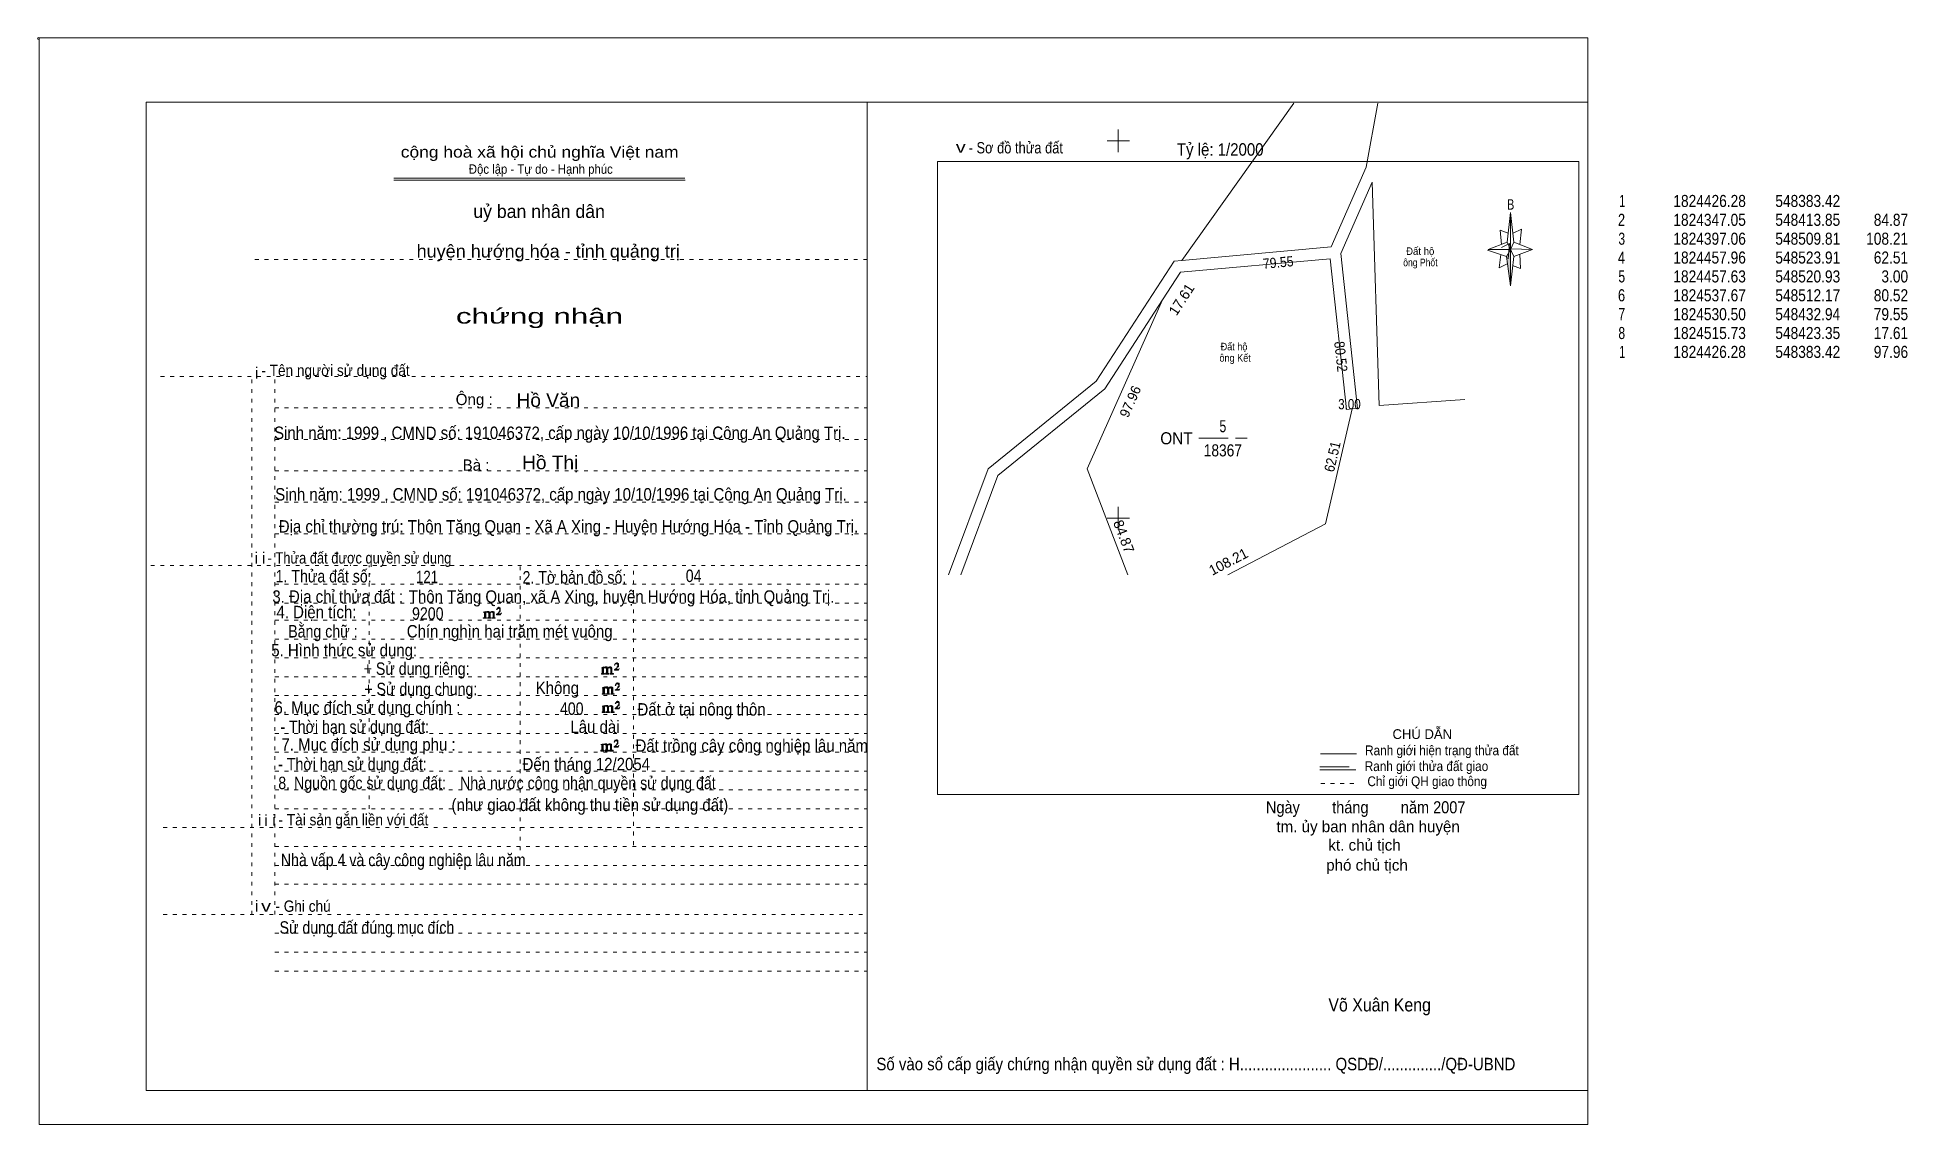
# Model space of a CAD drawing. Header units: centimetres. Extents: x -1.6 to 48, y -3.3 to 25.5.
import ezdxf
from ezdxf.enums import TextEntityAlignment as Align

# ---------------------------------------------------------------- set-up
doc = ezdxf.new("R2010")
doc.units = ezdxf.units.CM
doc.header["$LTSCALE"] = 0.13
doc.linetypes.add('DOTTED', pattern=[1.5, 0.3, -1.2])
doc.linetypes.add('LONG_DASHED', pattern=[7.5, 6, -1.5])
for name, color, linetype, lineweight in [('1', 7, 'DOTTED', 13), ('22', 7, 'Continuous', 13), ('33', 7, 'LONG_DASHED', 13), ('4', 7, 'Continuous', 13), ('5', 7, 'Continuous', 13), ('50', 7, 'Continuous', 13), ('63', 7, 'Continuous', 13)]:
    doc.layers.add(name, color=color, linetype=linetype, lineweight=lineweight)
for name, color, linetype in [('10', 7, 'Continuous'), ('23', 7, 'Continuous'), ('30', 7, 'Continuous')]:
    doc.layers.add(name, color=color, linetype=linetype)

msp = doc.modelspace()

# ---------------------------------------------------------------- hatches: boundary and pattern name
at = {"layer": '5'}
msp.add_hatch(color=256, dxfattribs=at).paths.add_polyline_path([(37.46, 19.87), (37.46, 18.91), (37.36, 19.69)])
at = {"layer": '50'}
for points in [[(10.27, 10.13), (10.27, 10.12), (10.27, 10.11), (10.25, 10.11), (10.24, 10.11), (10.24, 10.1), (10.33, 10.1), (10.33, 10.11), (10.32, 10.11), (10.31, 10.11), (10.31, 10.12), (10.31, 10.13), (10.31, 10.24), (10.31, 10.25), (10.32, 10.26), (10.34, 10.26), (10.35, 10.26), (10.36, 10.26), (10.37, 10.25), (10.39, 10.22), (10.39, 10.13), (10.37, 10.12), (10.37, 10.11), (10.36, 10.11), (10.35, 10.11), (10.35, 10.1), (10.44, 10.1), (10.44, 10.11), (10.43, 10.11), (10.42, 10.11), (10.42, 10.12), (10.42, 10.13), (10.42, 10.24), (10.44, 10.26), (10.45, 10.26), (10.46, 10.26), (10.49, 10.26), (10.49, 10.25), (10.5, 10.24), (10.5, 10.22), (10.5, 10.13), (10.5, 10.12), (10.49, 10.11), (10.49, 10.11), (10.47, 10.11), (10.47, 10.1), (10.56, 10.1), (10.56, 10.11), (10.55, 10.11), (10.54, 10.11), (10.53, 10.12), (10.53, 10.13), (10.53, 10.2), (10.53, 10.25), (10.53, 10.26), (10.52, 10.27), (10.5, 10.28), (10.47, 10.28), (10.46, 10.28), (10.44, 10.27), (10.41, 10.25), (10.41, 10.26), (10.4, 10.28), (10.39, 10.28), (10.37, 10.28), (10.35, 10.28), (10.34, 10.28), (10.32, 10.26), (10.31, 10.26), (10.31, 10.25), (10.31, 10.25), (10.31, 10.26), (10.31, 10.28), (10.24, 10.26), (10.24, 10.26), (10.25, 10.26), (10.27, 10.25), (10.27, 10.24), (10.27, 10.23)], [(10.69, 10.19), (10.72, 10.24), (10.72, 10.24), (10.71, 10.22), (10.69, 10.22), (10.68, 10.22), (10.63, 10.22), (10.66, 10.26), (10.67, 10.27), (10.69, 10.28), (10.69, 10.3), (10.69, 10.32), (10.69, 10.34), (10.69, 10.35), (10.69, 10.37), (10.68, 10.38), (10.67, 10.38), (10.66, 10.39), (10.65, 10.39), (10.63, 10.38), (10.63, 10.38), (10.62, 10.37), (10.61, 10.35), (10.59, 10.33), (10.61, 10.33), (10.61, 10.35), (10.62, 10.35), (10.63, 10.36), (10.65, 10.36), (10.66, 10.36), (10.67, 10.35), (10.68, 10.35), (10.68, 10.32), (10.68, 10.3), (10.66, 10.28), (10.66, 10.26), (10.65, 10.25), (10.59, 10.2), (10.59, 10.19)], [(13.39, 8.66), (13.39, 8.65), (13.39, 8.64), (13.38, 8.64), (13.37, 8.64), (13.37, 8.62), (13.45, 8.62), (13.45, 8.64), (13.44, 8.64), (13.43, 8.64), (13.43, 8.65), (13.43, 8.66), (13.43, 8.77), (13.43, 8.78), (13.44, 8.79), (13.47, 8.79), (13.48, 8.79), (13.49, 8.79), (13.5, 8.78), (13.51, 8.74), (13.51, 8.66), (13.5, 8.65), (13.5, 8.64), (13.49, 8.64), (13.48, 8.64), (13.48, 8.62), (13.57, 8.62), (13.57, 8.64), (13.55, 8.64), (13.54, 8.64), (13.54, 8.65), (13.54, 8.66), (13.54, 8.77), (13.57, 8.79), (13.58, 8.79), (13.59, 8.79), (13.61, 8.79), (13.61, 8.78), (13.62, 8.77), (13.62, 8.74), (13.62, 8.66), (13.62, 8.65), (13.61, 8.64), (13.61, 8.64), (13.6, 8.64), (13.6, 8.62), (13.69, 8.62), (13.69, 8.64), (13.67, 8.64), (13.66, 8.64), (13.65, 8.65), (13.65, 8.66), (13.65, 8.73), (13.65, 8.78), (13.65, 8.79), (13.64, 8.8), (13.62, 8.81), (13.6, 8.81), (13.59, 8.81), (13.57, 8.8), (13.53, 8.78), (13.53, 8.79), (13.52, 8.81), (13.51, 8.81), (13.5, 8.81), (13.48, 8.81), (13.47, 8.81), (13.44, 8.79), (13.43, 8.79), (13.43, 8.78), (13.43, 8.78), (13.43, 8.79), (13.43, 8.81), (13.37, 8.79), (13.37, 8.79), (13.38, 8.79), (13.39, 8.78), (13.39, 8.77), (13.39, 8.76)], [(13.82, 8.72), (13.84, 8.77), (13.84, 8.77), (13.83, 8.74), (13.82, 8.74), (13.81, 8.74), (13.75, 8.74), (13.79, 8.79), (13.8, 8.8), (13.82, 8.81), (13.82, 8.83), (13.82, 8.84), (13.82, 8.87), (13.82, 8.88), (13.82, 8.9), (13.81, 8.91), (13.8, 8.91), (13.79, 8.92), (13.77, 8.92), (13.75, 8.91), (13.75, 8.91), (13.74, 8.9), (13.73, 8.88), (13.72, 8.86), (13.73, 8.86), (13.73, 8.88), (13.74, 8.88), (13.75, 8.89), (13.77, 8.89), (13.79, 8.89), (13.8, 8.88), (13.81, 8.88), (13.81, 8.84), (13.81, 8.83), (13.79, 8.81), (13.79, 8.79), (13.77, 8.78), (13.72, 8.73), (13.72, 8.72)], [(13.41, 8.12), (13.41, 8.11), (13.41, 8.1), (13.4, 8.1), (13.39, 8.1), (13.39, 8.09), (13.48, 8.09), (13.48, 8.1), (13.47, 8.1), (13.45, 8.1), (13.45, 8.11), (13.45, 8.12), (13.45, 8.23), (13.45, 8.24), (13.47, 8.26), (13.49, 8.26), (13.5, 8.26), (13.51, 8.26), (13.52, 8.24), (13.53, 8.21), (13.53, 8.12), (13.52, 8.11), (13.52, 8.1), (13.51, 8.1), (13.5, 8.1), (13.5, 8.09), (13.59, 8.09), (13.59, 8.1), (13.58, 8.1), (13.57, 8.1), (13.57, 8.11), (13.57, 8.12), (13.57, 8.23), (13.59, 8.26), (13.6, 8.26), (13.61, 8.26), (13.63, 8.26), (13.63, 8.24), (13.64, 8.23), (13.64, 8.21), (13.64, 8.12), (13.64, 8.11), (13.63, 8.1), (13.63, 8.1), (13.62, 8.1), (13.62, 8.09), (13.71, 8.09), (13.71, 8.1), (13.7, 8.1), (13.69, 8.1), (13.67, 8.11), (13.67, 8.12), (13.67, 8.2), (13.67, 8.24), (13.67, 8.26), (13.66, 8.27), (13.64, 8.28), (13.62, 8.28), (13.61, 8.28), (13.59, 8.27), (13.55, 8.24), (13.55, 8.26), (13.54, 8.28), (13.53, 8.28), (13.52, 8.28), (13.5, 8.28), (13.49, 8.28), (13.47, 8.26), (13.45, 8.26), (13.45, 8.24), (13.45, 8.24), (13.45, 8.26), (13.45, 8.28), (13.39, 8.26), (13.39, 8.26), (13.4, 8.26), (13.41, 8.24), (13.41, 8.23), (13.41, 8.22)], [(13.84, 8.19), (13.86, 8.23), (13.86, 8.23), (13.85, 8.21), (13.84, 8.21), (13.83, 8.21), (13.77, 8.21), (13.81, 8.26), (13.82, 8.27), (13.84, 8.28), (13.84, 8.3), (13.84, 8.31), (13.84, 8.33), (13.84, 8.34), (13.84, 8.37), (13.83, 8.38), (13.82, 8.38), (13.81, 8.39), (13.8, 8.39), (13.77, 8.38), (13.77, 8.38), (13.76, 8.37), (13.75, 8.34), (13.74, 8.32), (13.75, 8.32), (13.75, 8.34), (13.76, 8.34), (13.77, 8.36), (13.8, 8.36), (13.81, 8.36), (13.82, 8.34), (13.83, 8.34), (13.83, 8.31), (13.83, 8.3), (13.81, 8.28), (13.81, 8.26), (13.8, 8.24), (13.74, 8.2), (13.74, 8.19)], [(13.41, 7.64), (13.41, 7.63), (13.41, 7.62), (13.4, 7.62), (13.39, 7.62), (13.39, 7.6), (13.47, 7.6), (13.47, 7.62), (13.46, 7.62), (13.45, 7.62), (13.45, 7.63), (13.45, 7.64), (13.45, 7.75), (13.45, 7.76), (13.46, 7.77), (13.49, 7.77), (13.5, 7.77), (13.51, 7.77), (13.52, 7.76), (13.53, 7.72), (13.53, 7.64), (13.52, 7.63), (13.52, 7.62), (13.51, 7.62), (13.5, 7.62), (13.5, 7.6), (13.59, 7.6), (13.59, 7.62), (13.57, 7.62), (13.56, 7.62), (13.56, 7.63), (13.56, 7.64), (13.56, 7.75), (13.59, 7.77), (13.6, 7.77), (13.61, 7.77), (13.63, 7.77), (13.63, 7.76), (13.64, 7.75), (13.64, 7.72), (13.64, 7.64), (13.64, 7.63), (13.63, 7.62), (13.63, 7.62), (13.62, 7.62), (13.62, 7.6), (13.71, 7.6), (13.71, 7.62), (13.69, 7.62), (13.68, 7.62), (13.67, 7.63), (13.67, 7.64), (13.67, 7.71), (13.67, 7.76), (13.67, 7.77), (13.66, 7.78), (13.64, 7.79), (13.62, 7.79), (13.61, 7.79), (13.59, 7.78), (13.55, 7.76), (13.55, 7.77), (13.54, 7.79), (13.53, 7.79), (13.52, 7.79), (13.5, 7.79), (13.49, 7.79), (13.46, 7.77), (13.45, 7.77), (13.45, 7.76), (13.45, 7.76), (13.45, 7.77), (13.45, 7.79), (13.39, 7.77), (13.39, 7.77), (13.4, 7.77), (13.41, 7.76), (13.41, 7.75), (13.41, 7.74)], [(13.84, 7.7), (13.86, 7.75), (13.86, 7.75), (13.85, 7.72), (13.84, 7.72), (13.83, 7.72), (13.77, 7.72), (13.81, 7.77), (13.82, 7.78), (13.84, 7.79), (13.84, 7.81), (13.84, 7.82), (13.84, 7.85), (13.84, 7.86), (13.84, 7.88), (13.83, 7.89), (13.82, 7.89), (13.81, 7.9), (13.79, 7.9), (13.77, 7.89), (13.77, 7.89), (13.76, 7.88), (13.75, 7.86), (13.74, 7.84), (13.75, 7.84), (13.75, 7.86), (13.76, 7.86), (13.77, 7.87), (13.79, 7.87), (13.81, 7.87), (13.82, 7.86), (13.83, 7.86), (13.83, 7.82), (13.83, 7.81), (13.81, 7.79), (13.81, 7.77), (13.79, 7.76), (13.74, 7.71), (13.74, 7.7)], [(13.38, 6.62), (13.38, 6.61), (13.38, 6.6), (13.37, 6.6), (13.36, 6.6), (13.36, 6.58), (13.44, 6.58), (13.44, 6.6), (13.43, 6.6), (13.42, 6.6), (13.42, 6.61), (13.42, 6.62), (13.42, 6.73), (13.42, 6.74), (13.43, 6.75), (13.46, 6.75), (13.47, 6.75), (13.48, 6.75), (13.49, 6.74), (13.5, 6.7), (13.5, 6.62), (13.49, 6.61), (13.49, 6.6), (13.48, 6.6), (13.47, 6.6), (13.47, 6.58), (13.56, 6.58), (13.56, 6.6), (13.54, 6.6), (13.53, 6.6), (13.53, 6.61), (13.53, 6.62), (13.53, 6.73), (13.56, 6.75), (13.57, 6.75), (13.58, 6.75), (13.6, 6.75), (13.6, 6.74), (13.61, 6.73), (13.61, 6.7), (13.61, 6.62), (13.61, 6.61), (13.6, 6.6), (13.6, 6.6), (13.59, 6.6), (13.59, 6.58), (13.68, 6.58), (13.68, 6.6), (13.66, 6.6), (13.65, 6.6), (13.64, 6.61), (13.64, 6.62), (13.64, 6.69), (13.64, 6.74), (13.64, 6.75), (13.63, 6.76), (13.61, 6.77), (13.59, 6.77), (13.58, 6.77), (13.56, 6.76), (13.52, 6.74), (13.52, 6.75), (13.51, 6.77), (13.5, 6.77), (13.49, 6.77), (13.47, 6.77), (13.46, 6.77), (13.43, 6.75), (13.42, 6.75), (13.42, 6.74), (13.42, 6.74), (13.42, 6.75), (13.42, 6.77), (13.36, 6.75), (13.36, 6.75), (13.37, 6.75), (13.38, 6.74), (13.38, 6.73), (13.38, 6.72)], [(13.81, 6.68), (13.83, 6.73), (13.83, 6.73), (13.82, 6.7), (13.81, 6.7), (13.8, 6.7), (13.74, 6.7), (13.78, 6.75), (13.79, 6.76), (13.81, 6.77), (13.81, 6.79), (13.81, 6.8), (13.81, 6.83), (13.81, 6.84), (13.81, 6.86), (13.8, 6.87), (13.79, 6.87), (13.78, 6.88), (13.76, 6.88), (13.74, 6.87), (13.74, 6.87), (13.73, 6.86), (13.72, 6.84), (13.71, 6.82), (13.72, 6.82), (13.72, 6.84), (13.73, 6.84), (13.74, 6.85), (13.76, 6.85), (13.78, 6.85), (13.79, 6.84), (13.8, 6.84), (13.8, 6.8), (13.8, 6.79), (13.78, 6.77), (13.78, 6.75), (13.76, 6.74), (13.71, 6.69), (13.71, 6.68)]]:
    msp.add_hatch(color=256, dxfattribs=at).paths.add_polyline_path(points)

# ---------------------------------------------------------------- linework, layer by layer
at = {"layer": '1', "linetype": 'Continuous'}
for p, q in [((1.31, -2.42), (1.31, 23.78)), ((1.31, 23.78), (39.51, 23.78)), ((20.41, -2.42), (20.41, 23.78)), ((39.51, -2.42), (39.51, 23.78)), ((7.87, 21.76), (15.58, 21.76)), ((7.87, 21.71), (15.59, 21.71)), ((37.36, 19.69), (36.85, 19.86)), ((1.31, -2.42), (39.51, -2.42))]:
    msp.add_line(p, q, dxfattribs=at)
at = {"layer": '1'}
for p, q in [((4.19, 19.61), (20.41, 19.61)), ((1.69, 16.51), (20.41, 16.51)), ((4.11, 2.25), (4.11, 16.51)), ((4.72, 2.25), (4.72, 16.51)), ((4.72, 15.68), (20.41, 15.68)), ((4.72, 14.84), (20.41, 14.84)), ((4.72, 14.01), (20.41, 14.01)), ((4.72, 13.18), (20.41, 13.18)), ((4.72, 12.34), (20.41, 12.34)), ((1.43, 11.5), (20.41, 11.5)), ((7.22, 5.05), (7.22, 11.5)), ((11.22, 3.95), (11.22, 11.5)), ((14.22, 4.09), (14.22, 11.5)), ((4.72, 11), (20.41, 11)), ((4.72, 10.5), (20.41, 10.5)), ((4.72, 10.05), (20.41, 10.05)), ((4.72, 9.55), (20.41, 9.55)), ((4.72, 9.05), (20.41, 9.05)), ((4.72, 8.55), (20.41, 8.55)), ((4.72, 8.05), (20.41, 8.05)), ((4.72, 7.55), (20.41, 7.55)), ((4.72, 7.05), (20.41, 7.05)), ((4.72, 6.55), (20.41, 6.55)), ((4.72, 6.05), (20.41, 6.05)), ((4.72, 5.55), (20.41, 5.55)), ((4.72, 5.05), (20.41, 5.05)), ((1.76, 4.55), (20.41, 4.55)), ((4.72, 4.05), (20.41, 4.05)), ((4.72, 3.55), (20.41, 3.55)), ((4.72, 3.05), (20.41, 3.05)), ((1.76, 2.25), (20.41, 2.25)), ((4.72, 1.75), (20.41, 1.75)), ((4.72, 1.25), (20.41, 1.25)), ((4.72, 0.75), (20.41, 0.75))]:
    msp.add_line(p, q, dxfattribs=at)
at = {"layer": '1', "linetype": 'Continuous'}
msp.add_lwpolyline([(-1.53, -3.32), (39.51, -3.32), (39.51, 25.48), (-1.53, 25.48)], close=True, dxfattribs=at)
msp.add_lwpolyline([(37.37, 19.49), (37.16, 19.39), (37.21, 19.74)], dxfattribs=at)
at = {"layer": '22'}
for p, q in [((28.75, 19.58), (31.72, 23.75)), ((32.97, 19.77), (33.8, 21.66)), ((32.68, 19.63), (33.12, 15.63)), ((32.97, 19.77), (33.41, 15.66))]:
    msp.add_line(p, q, dxfattribs=at)
for points in [[(28.75, 19.58), (32.71, 19.94), (33.64, 22.06), (33.95, 23.75)], [(33.8, 21.66), (33.98, 15.74), (36.25, 15.9)], [(22.57, 11.25), (23.62, 14.06), (26.48, 16.38), (28.55, 19.56), (28.75, 19.58)], [(28.24, 18.54), (28.72, 19.27), (32.68, 19.63)], [(22.9, 11.25), (23.88, 13.88), (26.71, 16.18), (28.24, 18.54)], [(27.32, 11.25), (26.24, 14.06), (28.24, 18.54)], [(33.27, 15.65), (32.56, 12.6), (29.97, 11.25)], [(33.12, 15.63), (33.27, 15.65), (33.41, 15.66)]]:
    msp.add_lwpolyline(points, dxfattribs=at)
at = {"layer": '33'}
msp.add_line((29.2, 14.87), (30.48, 14.87), dxfattribs=at)
at = {"layer": '4'}
for p, q in [((32.43, 6.51), (33.38, 6.51)), ((32.41, 6.08), (33.36, 6.08))]:
    msp.add_line(p, q, dxfattribs=at)
at = {"layer": '4', "linetype": 'LONG_DASHED'}
msp.add_line((32.41, 6.16), (33.36, 6.16), dxfattribs=at)
at = {"layer": '4', "linetype": 'DOTTED'}
msp.add_line((32.44, 5.72), (33.43, 5.72), dxfattribs=at)
at = {"layer": '4'}
msp.add_lwpolyline([(22.28, 22.21), (39.27, 22.21), (39.27, 5.43), (22.28, 5.43)], close=True, dxfattribs=at)
msp.add_circle((-1.55, 25.47), 0.025, dxfattribs=at)
at = {"layer": '5'}
for p, q in [((37.37, 20.07), (37.46, 20.85)), ((37.55, 20.07), (38.05, 19.87)), ((37.55, 19.69), (37.46, 18.91)), ((37.73, 19.37), (37.52, 19.45)), ((37.71, 19.75), (37.73, 19.37))]:
    msp.add_line(p, q, dxfattribs=at)
for points in [[(37.46, 20.85), (37.55, 20.07), (37.46, 19.87)], [(37.46, 19.87), (36.87, 19.87), (37.37, 20.07), (37.55, 19.69), (38.05, 19.87), (37.46, 19.89)], [(37.46, 19.87), (37.46, 18.91), (37.36, 19.69)]]:
    msp.add_lwpolyline(points, close=True, dxfattribs=at)
for points in [[(37.4, 20.31), (37.19, 20.39), (37.22, 20.01)], [(37.53, 20.31), (37.75, 20.41), (37.71, 20.01)], [(37.46, 19.87), (37.37, 20.07), (36.87, 19.87)], [(37.22, 19.93), (37.44, 20.03), (37.4, 19.63)], [(37.46, 19.87), (37.55, 19.69), (38.05, 19.87)]]:
    msp.add_lwpolyline(points, dxfattribs=at)
at = {"layer": '50'}
for points in [[(10.27, 10.13), (10.27, 10.12), (10.27, 10.11), (10.25, 10.11), (10.24, 10.11), (10.24, 10.1), (10.33, 10.1), (10.33, 10.11), (10.32, 10.11), (10.31, 10.11), (10.31, 10.12), (10.31, 10.13), (10.31, 10.24), (10.31, 10.25), (10.32, 10.26), (10.34, 10.26), (10.35, 10.26), (10.36, 10.26), (10.37, 10.25), (10.39, 10.22), (10.39, 10.13), (10.37, 10.12), (10.37, 10.11), (10.36, 10.11), (10.35, 10.11), (10.35, 10.1), (10.44, 10.1), (10.44, 10.11), (10.43, 10.11), (10.42, 10.11), (10.42, 10.12), (10.42, 10.13), (10.42, 10.24), (10.44, 10.26), (10.45, 10.26), (10.46, 10.26), (10.49, 10.26), (10.49, 10.25), (10.5, 10.24), (10.5, 10.22), (10.5, 10.13), (10.5, 10.12), (10.49, 10.11), (10.49, 10.11), (10.47, 10.11), (10.47, 10.1), (10.56, 10.1), (10.56, 10.11), (10.55, 10.11), (10.54, 10.11), (10.53, 10.12), (10.53, 10.13), (10.53, 10.2), (10.53, 10.25), (10.53, 10.26), (10.52, 10.27), (10.5, 10.28), (10.47, 10.28), (10.46, 10.28), (10.44, 10.27), (10.41, 10.25), (10.41, 10.26), (10.4, 10.28), (10.39, 10.28), (10.37, 10.28), (10.35, 10.28), (10.34, 10.28), (10.32, 10.26), (10.31, 10.26), (10.31, 10.25), (10.31, 10.25), (10.31, 10.26), (10.31, 10.28), (10.24, 10.26), (10.24, 10.26), (10.25, 10.26), (10.27, 10.25), (10.27, 10.24), (10.27, 10.23)], [(10.69, 10.19), (10.72, 10.24), (10.72, 10.24), (10.71, 10.22), (10.69, 10.22), (10.68, 10.22), (10.63, 10.22), (10.66, 10.26), (10.67, 10.27), (10.69, 10.28), (10.69, 10.3), (10.69, 10.32), (10.69, 10.34), (10.69, 10.35), (10.69, 10.37), (10.68, 10.38), (10.67, 10.38), (10.66, 10.39), (10.65, 10.39), (10.63, 10.38), (10.63, 10.38), (10.62, 10.37), (10.61, 10.35), (10.59, 10.33), (10.61, 10.33), (10.61, 10.35), (10.62, 10.35), (10.63, 10.36), (10.65, 10.36), (10.66, 10.36), (10.67, 10.35), (10.68, 10.35), (10.68, 10.32), (10.68, 10.3), (10.66, 10.28), (10.66, 10.26), (10.65, 10.25), (10.59, 10.2), (10.59, 10.19)], [(13.39, 8.66), (13.39, 8.65), (13.39, 8.64), (13.38, 8.64), (13.37, 8.64), (13.37, 8.62), (13.45, 8.62), (13.45, 8.64), (13.44, 8.64), (13.43, 8.64), (13.43, 8.65), (13.43, 8.66), (13.43, 8.77), (13.43, 8.78), (13.44, 8.79), (13.47, 8.79), (13.48, 8.79), (13.49, 8.79), (13.5, 8.78), (13.51, 8.74), (13.51, 8.66), (13.5, 8.65), (13.5, 8.64), (13.49, 8.64), (13.48, 8.64), (13.48, 8.62), (13.57, 8.62), (13.57, 8.64), (13.55, 8.64), (13.54, 8.64), (13.54, 8.65), (13.54, 8.66), (13.54, 8.77), (13.57, 8.79), (13.58, 8.79), (13.59, 8.79), (13.61, 8.79), (13.61, 8.78), (13.62, 8.77), (13.62, 8.74), (13.62, 8.66), (13.62, 8.65), (13.61, 8.64), (13.61, 8.64), (13.6, 8.64), (13.6, 8.62), (13.69, 8.62), (13.69, 8.64), (13.67, 8.64), (13.66, 8.64), (13.65, 8.65), (13.65, 8.66), (13.65, 8.73), (13.65, 8.78), (13.65, 8.79), (13.64, 8.8), (13.62, 8.81), (13.6, 8.81), (13.59, 8.81), (13.57, 8.8), (13.53, 8.78), (13.53, 8.79), (13.52, 8.81), (13.51, 8.81), (13.5, 8.81), (13.48, 8.81), (13.47, 8.81), (13.44, 8.79), (13.43, 8.79), (13.43, 8.78), (13.43, 8.78), (13.43, 8.79), (13.43, 8.81), (13.37, 8.79), (13.37, 8.79), (13.38, 8.79), (13.39, 8.78), (13.39, 8.77), (13.39, 8.76)], [(13.82, 8.72), (13.84, 8.77), (13.84, 8.77), (13.83, 8.74), (13.82, 8.74), (13.81, 8.74), (13.75, 8.74), (13.79, 8.79), (13.8, 8.8), (13.82, 8.81), (13.82, 8.83), (13.82, 8.84), (13.82, 8.87), (13.82, 8.88), (13.82, 8.9), (13.81, 8.91), (13.8, 8.91), (13.79, 8.92), (13.77, 8.92), (13.75, 8.91), (13.75, 8.91), (13.74, 8.9), (13.73, 8.88), (13.72, 8.86), (13.73, 8.86), (13.73, 8.88), (13.74, 8.88), (13.75, 8.89), (13.77, 8.89), (13.79, 8.89), (13.8, 8.88), (13.81, 8.88), (13.81, 8.84), (13.81, 8.83), (13.79, 8.81), (13.79, 8.79), (13.77, 8.78), (13.72, 8.73), (13.72, 8.72)], [(13.41, 8.12), (13.41, 8.11), (13.41, 8.1), (13.4, 8.1), (13.39, 8.1), (13.39, 8.09), (13.48, 8.09), (13.48, 8.1), (13.47, 8.1), (13.45, 8.1), (13.45, 8.11), (13.45, 8.12), (13.45, 8.23), (13.45, 8.24), (13.47, 8.26), (13.49, 8.26), (13.5, 8.26), (13.51, 8.26), (13.52, 8.24), (13.53, 8.21), (13.53, 8.12), (13.52, 8.11), (13.52, 8.1), (13.51, 8.1), (13.5, 8.1), (13.5, 8.09), (13.59, 8.09), (13.59, 8.1), (13.58, 8.1), (13.57, 8.1), (13.57, 8.11), (13.57, 8.12), (13.57, 8.23), (13.59, 8.26), (13.6, 8.26), (13.61, 8.26), (13.63, 8.26), (13.63, 8.24), (13.64, 8.23), (13.64, 8.21), (13.64, 8.12), (13.64, 8.11), (13.63, 8.1), (13.63, 8.1), (13.62, 8.1), (13.62, 8.09), (13.71, 8.09), (13.71, 8.1), (13.7, 8.1), (13.69, 8.1), (13.67, 8.11), (13.67, 8.12), (13.67, 8.2), (13.67, 8.24), (13.67, 8.26), (13.66, 8.27), (13.64, 8.28), (13.62, 8.28), (13.61, 8.28), (13.59, 8.27), (13.55, 8.24), (13.55, 8.26), (13.54, 8.28), (13.53, 8.28), (13.52, 8.28), (13.5, 8.28), (13.49, 8.28), (13.47, 8.26), (13.45, 8.26), (13.45, 8.24), (13.45, 8.24), (13.45, 8.26), (13.45, 8.28), (13.39, 8.26), (13.39, 8.26), (13.4, 8.26), (13.41, 8.24), (13.41, 8.23), (13.41, 8.22)], [(13.84, 8.19), (13.86, 8.23), (13.86, 8.23), (13.85, 8.21), (13.84, 8.21), (13.83, 8.21), (13.77, 8.21), (13.81, 8.26), (13.82, 8.27), (13.84, 8.28), (13.84, 8.3), (13.84, 8.31), (13.84, 8.33), (13.84, 8.34), (13.84, 8.37), (13.83, 8.38), (13.82, 8.38), (13.81, 8.39), (13.8, 8.39), (13.77, 8.38), (13.77, 8.38), (13.76, 8.37), (13.75, 8.34), (13.74, 8.32), (13.75, 8.32), (13.75, 8.34), (13.76, 8.34), (13.77, 8.36), (13.8, 8.36), (13.81, 8.36), (13.82, 8.34), (13.83, 8.34), (13.83, 8.31), (13.83, 8.3), (13.81, 8.28), (13.81, 8.26), (13.8, 8.24), (13.74, 8.2), (13.74, 8.19)], [(13.41, 7.64), (13.41, 7.63), (13.41, 7.62), (13.4, 7.62), (13.39, 7.62), (13.39, 7.6), (13.47, 7.6), (13.47, 7.62), (13.46, 7.62), (13.45, 7.62), (13.45, 7.63), (13.45, 7.64), (13.45, 7.75), (13.45, 7.76), (13.46, 7.77), (13.49, 7.77), (13.5, 7.77), (13.51, 7.77), (13.52, 7.76), (13.53, 7.72), (13.53, 7.64), (13.52, 7.63), (13.52, 7.62), (13.51, 7.62), (13.5, 7.62), (13.5, 7.6), (13.59, 7.6), (13.59, 7.62), (13.57, 7.62), (13.56, 7.62), (13.56, 7.63), (13.56, 7.64), (13.56, 7.75), (13.59, 7.77), (13.6, 7.77), (13.61, 7.77), (13.63, 7.77), (13.63, 7.76), (13.64, 7.75), (13.64, 7.72), (13.64, 7.64), (13.64, 7.63), (13.63, 7.62), (13.63, 7.62), (13.62, 7.62), (13.62, 7.6), (13.71, 7.6), (13.71, 7.62), (13.69, 7.62), (13.68, 7.62), (13.67, 7.63), (13.67, 7.64), (13.67, 7.71), (13.67, 7.76), (13.67, 7.77), (13.66, 7.78), (13.64, 7.79), (13.62, 7.79), (13.61, 7.79), (13.59, 7.78), (13.55, 7.76), (13.55, 7.77), (13.54, 7.79), (13.53, 7.79), (13.52, 7.79), (13.5, 7.79), (13.49, 7.79), (13.46, 7.77), (13.45, 7.77), (13.45, 7.76), (13.45, 7.76), (13.45, 7.77), (13.45, 7.79), (13.39, 7.77), (13.39, 7.77), (13.4, 7.77), (13.41, 7.76), (13.41, 7.75), (13.41, 7.74)], [(13.84, 7.7), (13.86, 7.75), (13.86, 7.75), (13.85, 7.72), (13.84, 7.72), (13.83, 7.72), (13.77, 7.72), (13.81, 7.77), (13.82, 7.78), (13.84, 7.79), (13.84, 7.81), (13.84, 7.82), (13.84, 7.85), (13.84, 7.86), (13.84, 7.88), (13.83, 7.89), (13.82, 7.89), (13.81, 7.9), (13.79, 7.9), (13.77, 7.89), (13.77, 7.89), (13.76, 7.88), (13.75, 7.86), (13.74, 7.84), (13.75, 7.84), (13.75, 7.86), (13.76, 7.86), (13.77, 7.87), (13.79, 7.87), (13.81, 7.87), (13.82, 7.86), (13.83, 7.86), (13.83, 7.82), (13.83, 7.81), (13.81, 7.79), (13.81, 7.77), (13.79, 7.76), (13.74, 7.71), (13.74, 7.7)], [(13.38, 6.62), (13.38, 6.61), (13.38, 6.6), (13.37, 6.6), (13.36, 6.6), (13.36, 6.58), (13.44, 6.58), (13.44, 6.6), (13.43, 6.6), (13.42, 6.6), (13.42, 6.61), (13.42, 6.62), (13.42, 6.73), (13.42, 6.74), (13.43, 6.75), (13.46, 6.75), (13.47, 6.75), (13.48, 6.75), (13.49, 6.74), (13.5, 6.7), (13.5, 6.62), (13.49, 6.61), (13.49, 6.6), (13.48, 6.6), (13.47, 6.6), (13.47, 6.58), (13.56, 6.58), (13.56, 6.6), (13.54, 6.6), (13.53, 6.6), (13.53, 6.61), (13.53, 6.62), (13.53, 6.73), (13.56, 6.75), (13.57, 6.75), (13.58, 6.75), (13.6, 6.75), (13.6, 6.74), (13.61, 6.73), (13.61, 6.7), (13.61, 6.62), (13.61, 6.61), (13.6, 6.6), (13.6, 6.6), (13.59, 6.6), (13.59, 6.58), (13.68, 6.58), (13.68, 6.6), (13.66, 6.6), (13.65, 6.6), (13.64, 6.61), (13.64, 6.62), (13.64, 6.69), (13.64, 6.74), (13.64, 6.75), (13.63, 6.76), (13.61, 6.77), (13.59, 6.77), (13.58, 6.77), (13.56, 6.76), (13.52, 6.74), (13.52, 6.75), (13.51, 6.77), (13.5, 6.77), (13.49, 6.77), (13.47, 6.77), (13.46, 6.77), (13.43, 6.75), (13.42, 6.75), (13.42, 6.74), (13.42, 6.74), (13.42, 6.75), (13.42, 6.77), (13.36, 6.75), (13.36, 6.75), (13.37, 6.75), (13.38, 6.74), (13.38, 6.73), (13.38, 6.72)], [(13.81, 6.68), (13.83, 6.73), (13.83, 6.73), (13.82, 6.7), (13.81, 6.7), (13.8, 6.7), (13.74, 6.7), (13.78, 6.75), (13.79, 6.76), (13.81, 6.77), (13.81, 6.79), (13.81, 6.8), (13.81, 6.83), (13.81, 6.84), (13.81, 6.86), (13.8, 6.87), (13.79, 6.87), (13.78, 6.88), (13.76, 6.88), (13.74, 6.87), (13.74, 6.87), (13.73, 6.86), (13.72, 6.84), (13.71, 6.82), (13.72, 6.82), (13.72, 6.84), (13.73, 6.84), (13.74, 6.85), (13.76, 6.85), (13.78, 6.85), (13.79, 6.84), (13.8, 6.84), (13.8, 6.8), (13.8, 6.79), (13.78, 6.77), (13.78, 6.75), (13.76, 6.74), (13.71, 6.69), (13.71, 6.68)]]:
    msp.add_lwpolyline(points, close=True, dxfattribs=at)
at = {"layer": '63'}
for p, q in [((27.07, 22.45), (27.07, 23.05)), ((26.77, 22.75), (27.37, 22.75)), ((27.07, 12.45), (27.07, 13.05)), ((26.77, 12.75), (27.37, 12.75))]:
    msp.add_line(p, q, dxfattribs=at)

# ---------------------------------------------------------------- texts
at = {"layer": '1'}
for s, height, width, p in [('cộng hoà xã hội chủ nghĩa Việt nam', 0.3, 1.15, (11.735, 22.31)), ('v', 0.3, 1.3, (22.895, 22.44)), ('- Sơ đồ thửa đất ', 0.3, 0.85, (24.4, 22.42)), ('Độc lập - Tự do - Hạnh phúc', 0.25, 0.9, (11.765, 21.88)), ('chứng nhận', 0.4, 1.55, (11.73, 17.91)), ('- Tên người sử dụng đất', 0.3, 0.9, (6.325, 16.52)), ('- Thửa đất được quyền sử dụng', 0.3, 0.85, (6.96, 11.55)), ('- Tài sản gắn liền với đất ', 0.3, 0.9, (6.85, 4.61)), ('v', 0.3, 1.3, (4.485, 2.32)), ('- Ghi chú', 0.3, 0.9, (5.465, 2.32))]:
    msp.add_text(s, height=height, dxfattribs=dict(at, width=width)).set_placement(p, align=Align.CENTER)
for s, height, p in [('uỷ ban nhân dân', 0.35, (11.72, 20.71)), ('i', 0.3, (4.235, 16.45)), ('i', 0.3, (4.225, 11.55)), ('i', 0.3, (4.425, 11.55)), ('i', 0.3, (4.315, 4.6)), ('i', 0.3, (4.485, 4.59)), ('i', 0.3, (4.695, 4.6)), ('i', 0.3, (4.235, 2.32))]:
    msp.add_text(s, height=height, dxfattribs=at).set_placement(p, align=Align.CENTER)
at = {"layer": '10', "width": 0.9}
msp.add_text('Võ Xuân Keng', height=0.35, dxfattribs=at).set_placement((33.995, -0.32), align=Align.CENTER)
at = {"layer": '22', "width": 0.9}
for s, p in [('Đất hộ ', (30.17, 17.2)), ('ông Kết', (30.165, 16.9))]:
    msp.add_text(s, height=0.2, dxfattribs=at).set_placement(p, align=Align.CENTER)
at = {"layer": '23'}
for s, width, p in [('Đất hộ', 0.95, (35.07, 19.73)), ('ông Phốt', 0.85, (35.075, 19.43))]:
    msp.add_text(s, height=0.2, dxfattribs=dict(at, width=width)).set_placement(p, align=Align.CENTER)
at = {"layer": '30'}
for s, width, p in [('1', 0.65, (40.5, 21)), ('1824426.28', 0.85, (43.7, 21)), ('548383.42', 0.85, (46.2, 21)), ('548383.42', 0.85, (46.2, 21)), ('2', 0.8, (40.5, 20.5)), ('1824347.05', 0.85, (43.7, 20.5)), ('548413.85', 0.85, (46.2, 20.5)), ('84.87', 0.85, (48, 20.5)), ('3', 0.75, (40.5, 20)), ('1824397.06', 0.85, (43.7, 20)), ('548509.81', 0.85, (46.2, 20)), ('108.21', 0.85, (48, 20)), ('1824457.96', 0.85, (43.7, 19.5)), ('548523.91', 0.85, (46.2, 19.5)), ('62.51', 0.85, (48, 19.5)), ('4', 0.8, (40.5, 19.5)), ('5', 0.75, (40.5, 19)), ('1824457.63', 0.85, (43.7, 19)), ('548520.93', 0.85, (46.2, 19)), ('3.00', 0.85, (48, 19)), ('6', 0.8, (40.5, 18.5)), ('1824537.67', 0.85, (43.7, 18.5)), ('548512.17', 0.85, (46.2, 18.5)), ('80.52', 0.85, (48, 18.5)), ('7', 0.75, (40.5, 18)), ('1824530.50', 0.85, (43.7, 18)), ('548432.94', 0.85, (46.2, 18)), ('79.55', 0.85, (48, 18)), ('8', 0.75, (40.5, 17.5)), ('1824515.73', 0.85, (43.7, 17.5)), ('548423.35', 0.85, (46.2, 17.5)), ('17.61', 0.85, (48, 17.5)), ('1', 0.65, (40.5, 17)), ('1824426.28', 0.85, (43.7, 17)), ('548383.42', 0.85, (46.2, 17)), ('97.96', 0.85, (48, 17))]:
    msp.add_text(s, height=0.32, dxfattribs=dict(at, width=width)).set_placement(p, align=Align.RIGHT)
at = {"layer": '30', "width": 0.9}
for s, rotation, p in [('79.55', 5.171, (31.318, 19.396)), ('80.52', 276.246, (32.834, 17.02)), ('62.51', 76.964, (32.874, 14.354))]:
    msp.add_text(s, height=0.27, rotation=rotation, dxfattribs=at).set_placement(p, align=Align.CENTER)
at = {"layer": '30'}
for s, height, rotation, p in [('17.61', 0.27, 57.005, (28.857, 18.477)), ('97.96', 0.26, 65.944, (27.505, 15.792)), ('84.87', 0.27, 291.01, (27.088, 12.218)), ('108.21', 0.27, 27.526, (30.048, 11.479))]:
    msp.add_text(s, height=height, rotation=rotation, dxfattribs=at).set_placement(p, align=Align.CENTER)
at = {"layer": '30', "width": 0.85}
msp.add_text('3.00', height=0.27, dxfattribs=at).set_placement((33.195, 15.64), align=Align.CENTER)
at = {"layer": '33', "width": 0.95}
msp.add_text('ONT', height=0.32, dxfattribs=at).set_placement((29.04, 14.71), align=Align.RIGHT)
at = {"layer": '33'}
for s, width, p in [('5', 0.75, (29.84, 15.03)), ('18367', 0.85, (29.84, 14.39))]:
    msp.add_text(s, height=0.32, dxfattribs=dict(at, width=width)).set_placement(p, align=Align.CENTER)
at = {"layer": '4', "width": 0.9}
for s, height, p in [('Tỷ lệ: 1/2000', 0.33, (29.77, 22.36)), ('Ranh giới hiện trạng thửa đất', 0.2591, (35.645, 6.47)), ('Ranh giới thửa đất giao ', 0.2591, (35.28, 6.05)), ('Chỉ giới QH giao thông', 0.2591, (35.255, 5.65))]:
    msp.add_text(s, height=height, dxfattribs=at).set_placement(p, align=Align.CENTER)
at = {"layer": '4'}
msp.add_text('CHÚ DẪN', height=0.2591, dxfattribs=at).set_placement((35.125, 6.9), align=Align.CENTER)
at = {"layer": '5', "width": 0.75}
msp.add_text('B', height=0.276, dxfattribs=at).set_placement((37.47, 20.93), align=Align.CENTER)
at = {"layer": '50'}
for s, height, width, p in [('  huyện hướng hóa - tỉnh quảng trị', 0.34, 1.05, (11.83, 19.66)), ('Hồ Văn', 0.36, 1.05, (11.965, 15.7)), ('Sinh năm: 1999 , CMND số: 191046372, cấp ngày 10/10/1996 tại Công An Quảng Trị.', 0.33, 0.9, (12.27, 14.85)), ('Hồ Thị', 0.36, 1.05, (12.015, 14.05)), ('Sinh năm: 1999 , CMND số: 191046372, cấp ngày 10/10/1996 tại Công An Quảng Trị.', 0.33, 0.9, (12.3, 13.22)), ('Địa chỉ thường trú: Thôn Tăng Quan - Xã A Xing - Huyện Hướng Hóa - Tỉnh Quảng Trị.', 0.33, 0.9, (12.5, 12.37)), ('1. Thửa đất số:  ', 0.33, 0.85, (6.115, 11.05)), ('121', 0.33, 0.8, (8.75, 11.03)), ('2. Tờ bản đồ số:  ', 0.33, 0.85, (12.76, 11.02)), ('04', 0.33, 0.85, (15.815, 11.06)), ('3. Địa chỉ thửa đất : ', 0.33, 0.9, (6.44, 10.51)), ('4. Diện tích: ', 0.33, 0.9, (5.875, 10.1)), ('Thôn Tăng Quan, xã A Xing, huyện Hướng Hóa, tỉnh Quảng Trị.', 0.33, 0.9, (13.905, 10.51)), ('Bằng chữ :', 0.33, 0.85, (5.99, 9.59)), ('Chín nghìn hai trăm mét vuông', 0.33, 0.9, (10.94, 9.59)), ('9200', 0.33, 0.85, (8.77, 10.06)), ('5. Hình thức sử dụng:', 0.33, 0.9, (6.555, 9.09)), ('+ Sử dụng riêng:', 0.33, 0.85, (8.475, 8.6)), ('Không', 0.33, 0.9, (12.205, 8.09)), ('6. Mục đích sử dụng chính :', 0.33, 0.9, (7.17, 7.57)), ('+ Sử dụng chung:', 0.33, 0.85, (8.585, 8.06)), ('400', 0.33, 0.85, (12.585, 7.54)), ('Đất ở tại nông thôn', 0.33, 0.9, (16.025, 7.52)), ('- Thời hạn sử dụng đất:', 0.33, 0.85, (6.835, 7.06)), ('7. Mục đích sử dụng phụ :', 0.33, 0.9, (7.2, 6.59)), ('Lâu dài', 0.33, 0.9, (13.2, 7.06)), ('Đất trồng cây công nghiệp lâu năm', 0.33, 0.9, (17.355, 6.56)), ('- Thời hạn sử dụng đất:', 0.33, 0.85, (6.775, 6.07)), ('Đến tháng 12/2054', 0.33, 0.9, (12.97, 6.07)), ('8. Nguồn gốc sử dụng đất:', 0.33, 0.85, (7.03, 5.57)), ('Nhà nước công nhận quyền sử dụng đất ', 0.33, 0.85, (13.065, 5.57)), ('(như giao đất không thu tiền sử dụng đất)', 0.33, 0.9, (13.065, 4.99)), ('Ngày        tháng        năm 2007', 0.32, 0.9, (33.625, 4.93)), ('Nhà vấp 4 và cây công nghiệp lâu năm', 0.33, 0.85, (8.12, 3.53)), ('Sử dụng đất đúng mục đích ', 0.33, 0.85, (7.21, 1.74)), ('Số vào sổ cấp giấy chứng nhận quyền sử dụng đất : H...................... QSDĐ/............../QĐ-UBND', 0.33, 0.9, (29.125, -1.88))]:
    msp.add_text(s, height=height, dxfattribs=dict(at, width=width)).set_placement(p, align=Align.CENTER)
for s, p in [('Ông :', (10, 15.75)), ('Bà :', (10.05, 14.01)), ('tm. ủy ban nhân dân huyện ', (33.745, 4.43)), ('kt. chủ tịch', (33.595, 3.94)), ('phó chủ tịch', (33.66, 3.41))]:
    msp.add_text(s, height=0.3, dxfattribs=at).set_placement(p, align=Align.CENTER)

doc.saveas('drawing.dxf')
